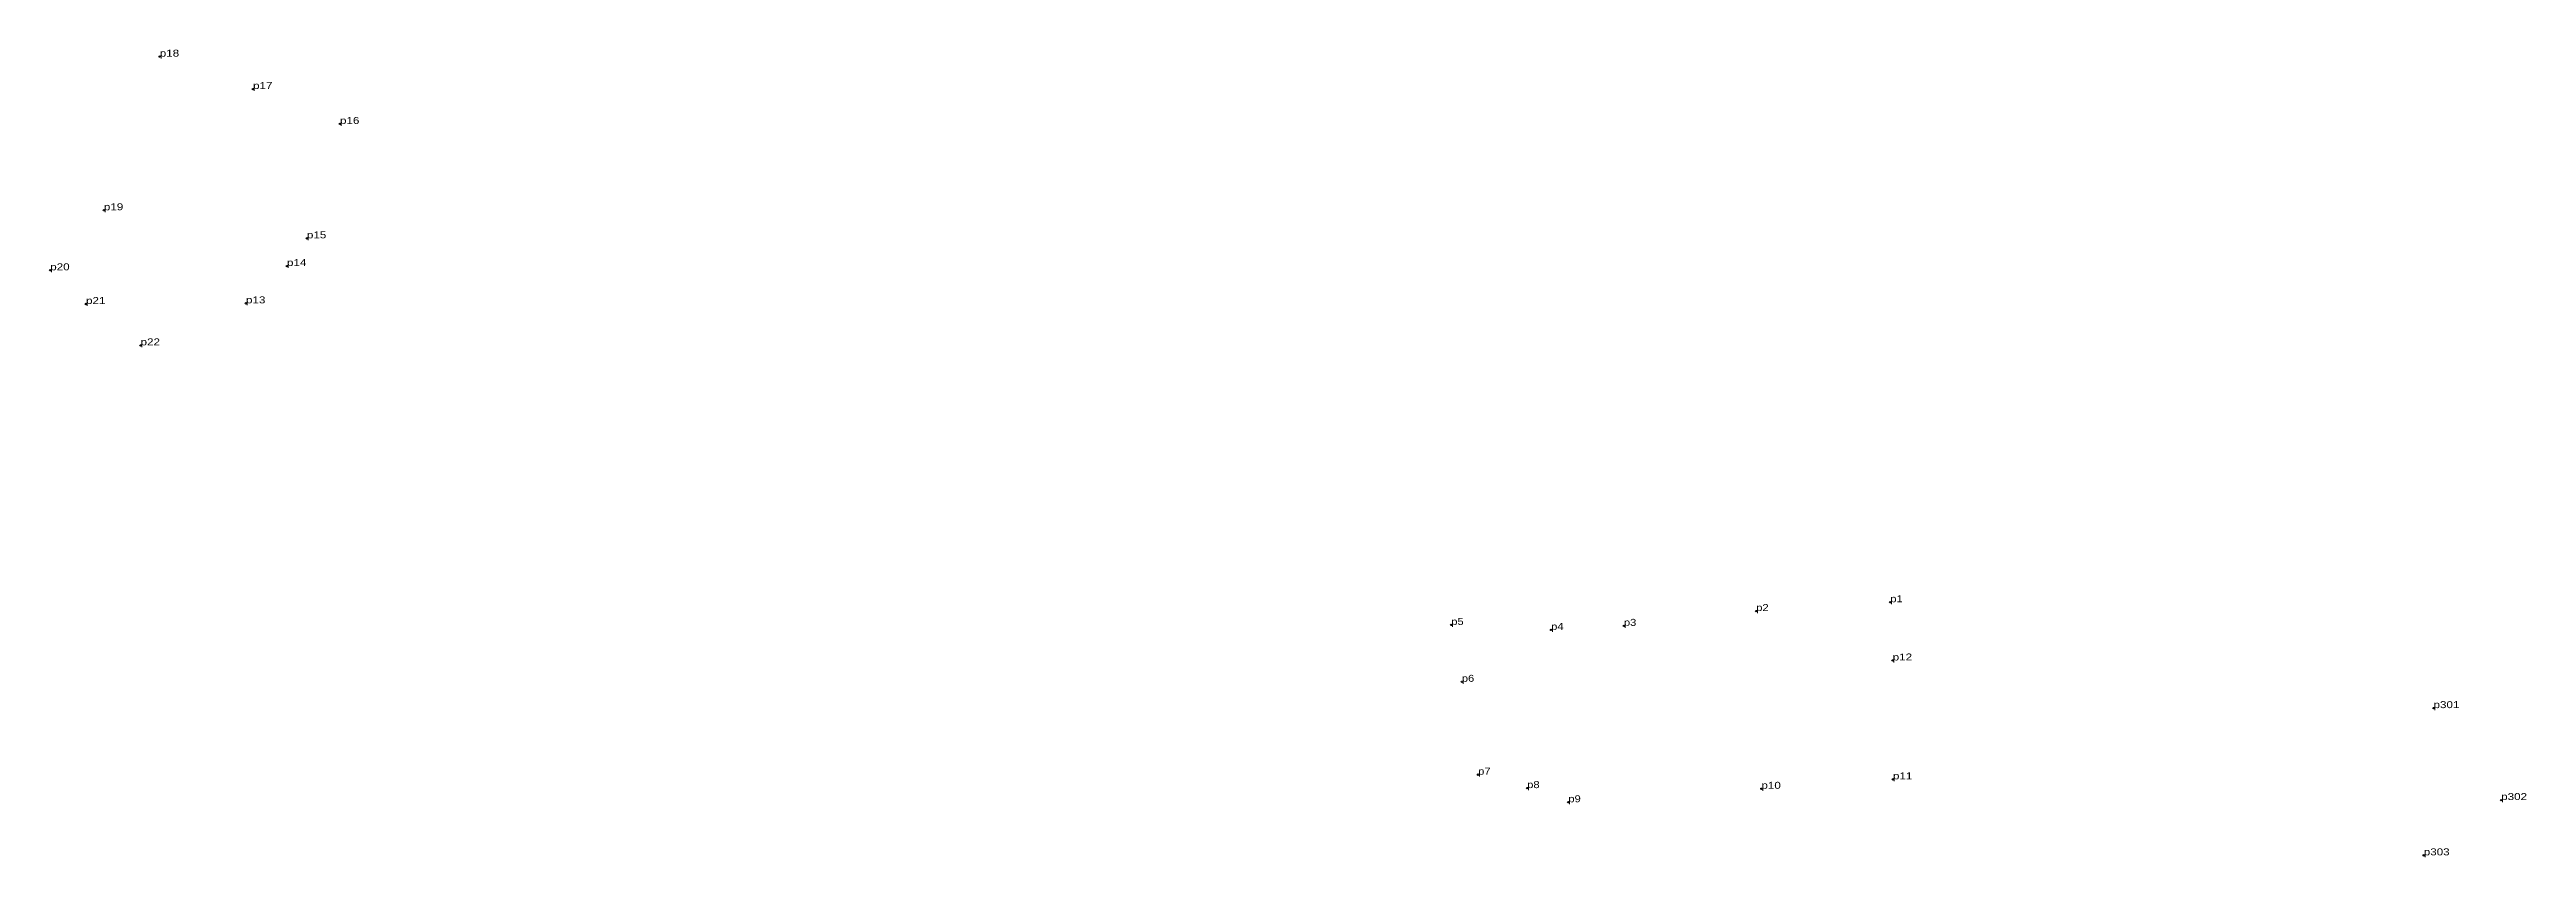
# Model space of a CAD drawing. Header units: metres. Extents: x 538122 to 551403, y 1820931 to 1844667.
# Drawn here: x 549139 to 549780, y 1821663 to 1821872 of the extents above; entities that cross this region are included whole.
import ezdxf

# ---------------------------------------------------------------- set-up
doc = ezdxf.new("R2010")
doc.units = ezdxf.units.M
doc.header["$LTSCALE"] = 0.72
doc.header["$PDMODE"] = 32
doc.header["$PDSIZE"] = 0.36
doc.layers.add('12', color=7, linetype='Continuous')
doc.layers.add('7', color=7, linetype='Continuous')

msp = doc.modelspace()

# ---------------------------------------------------------------- linework, layer by layer
at = {"layer": '7'}
for p in [(549167.83, 1821870.32), (549191.95, 1821861.94), (549214.44, 1821852.91), (549153.38, 1821830.6), (549205.89, 1821823.34), (549139.51, 1821815.08), (549200.73, 1821816.18), (549148.76, 1821806.36), (549190.13, 1821806.54), (549162.88, 1821795.67), (549501.82, 1821723.4), (549580.69, 1821726.98), (549615.36, 1821729.27), (549527.66, 1821722.11), (549546.47, 1821723.16), (549615.98, 1821714.21), (549504.56, 1821708.7), (549755.85, 1821701.89), (549508.77, 1821684.68), (549521.46, 1821681.21), (549582.03, 1821681.04), (549616.05, 1821683.48), (549532.11, 1821677.56), (549773.34, 1821678.12), (549753.32, 1821663.83)]:
    msp.add_point(p, dxfattribs=at)

# ---------------------------------------------------------------- texts
at = {"layer": '12'}
for s, width, p in [('p18', 1.25, (549167.83, 1821870.32)), ('p18', 1.25, (549167.83, 1821870.32)), ('p18', 1.25, (549167.83, 1821870.32)), ('p17', 1.25, (549191.95, 1821861.94)), ('p17', 1.25, (549191.95, 1821861.94)), ('p17', 1.25, (549191.95, 1821861.94)), ('p16', 1.25, (549214.44, 1821852.91)), ('p16', 1.25, (549214.44, 1821852.91)), ('p16', 1.25, (549214.44, 1821852.91)), ('p19', 1.25, (549153.38, 1821830.6)), ('p19', 1.25, (549153.38, 1821830.6)), ('p19', 1.25, (549153.38, 1821830.6)), ('p15', 1.25, (549205.89, 1821823.34)), ('p15', 1.25, (549205.89, 1821823.34)), ('p15', 1.25, (549205.89, 1821823.34)), ('p20', 1.25, (549139.51, 1821815.08)), ('p20', 1.25, (549139.51, 1821815.08)), ('p20', 1.25, (549139.51, 1821815.08)), ('p14', 1.25, (549200.73, 1821816.18)), ('p14', 1.25, (549200.73, 1821816.18)), ('p14', 1.25, (549200.73, 1821816.18)), ('p21', 1.25, (549148.76, 1821806.36)), ('p21', 1.25, (549148.76, 1821806.36)), ('p21', 1.25, (549148.76, 1821806.36)), ('p13', 1.25, (549190.13, 1821806.54)), ('p13', 1.25, (549190.13, 1821806.54)), ('p13', 1.25, (549190.13, 1821806.54)), ('p22', 1.25, (549162.88, 1821795.67)), ('p22', 1.25, (549162.88, 1821795.67)), ('p22', 1.25, (549162.88, 1821795.67)), ('p1', 1.2, (549615.36, 1821729.27)), ('p1', 1.2, (549615.36, 1821729.27)), ('p1', 1.2, (549615.36, 1821729.27)), ('p5', 1.2, (549501.82, 1821723.4)), ('p5', 1.2, (549501.82, 1821723.4)), ('p5', 1.2, (549501.82, 1821723.4)), ('p4', 1.2, (549527.66, 1821722.11)), ('p4', 1.2, (549527.66, 1821722.11)), ('p4', 1.2, (549527.66, 1821722.11)), ('p3', 1.2, (549546.47, 1821723.16)), ('p3', 1.2, (549546.47, 1821723.16)), ('p3', 1.2, (549546.47, 1821723.16)), ('p2', 1.2, (549580.69, 1821726.98)), ('p2', 1.2, (549580.69, 1821726.98)), ('p2', 1.2, (549580.69, 1821726.98)), ('p12', 1.25, (549615.98, 1821714.21)), ('p12', 1.25, (549615.98, 1821714.21)), ('p12', 1.25, (549615.98, 1821714.21)), ('p6', 1.2, (549504.56, 1821708.7)), ('p6', 1.2, (549504.56, 1821708.7)), ('p6', 1.2, (549504.56, 1821708.7)), ('p301', 1.25, (549755.85, 1821701.89)), ('p301', 1.25, (549755.85, 1821701.89)), ('p301', 1.25, (549755.85, 1821701.89)), ('p7', 1.2, (549508.77, 1821684.68)), ('p7', 1.2, (549508.77, 1821684.68)), ('p7', 1.2, (549508.77, 1821684.68)), ('p11', 1.25, (549616.05, 1821683.48)), ('p11', 1.25, (549616.05, 1821683.48)), ('p11', 1.25, (549616.05, 1821683.48)), ('p8', 1.2, (549521.46, 1821681.21)), ('p8', 1.2, (549521.46, 1821681.21)), ('p8', 1.2, (549521.46, 1821681.21)), ('p9', 1.2, (549532.11, 1821677.56)), ('p9', 1.2, (549532.11, 1821677.56)), ('p9', 1.2, (549532.11, 1821677.56)), ('p10', 1.25, (549582.03, 1821681.04)), ('p10', 1.25, (549582.03, 1821681.04)), ('p10', 1.25, (549582.03, 1821681.04)), ('p302', 1.25, (549773.34, 1821678.12)), ('p302', 1.25, (549773.34, 1821678.12)), ('p302', 1.25, (549773.34, 1821678.12)), ('p303', 1.25, (549753.32, 1821663.83)), ('p303', 1.25, (549753.32, 1821663.83)), ('p303', 1.25, (549753.32, 1821663.83))]:
    msp.add_text(s, height=1.8, dxfattribs=dict(at, width=width)).set_placement(p)

doc.saveas('drawing.dxf')
